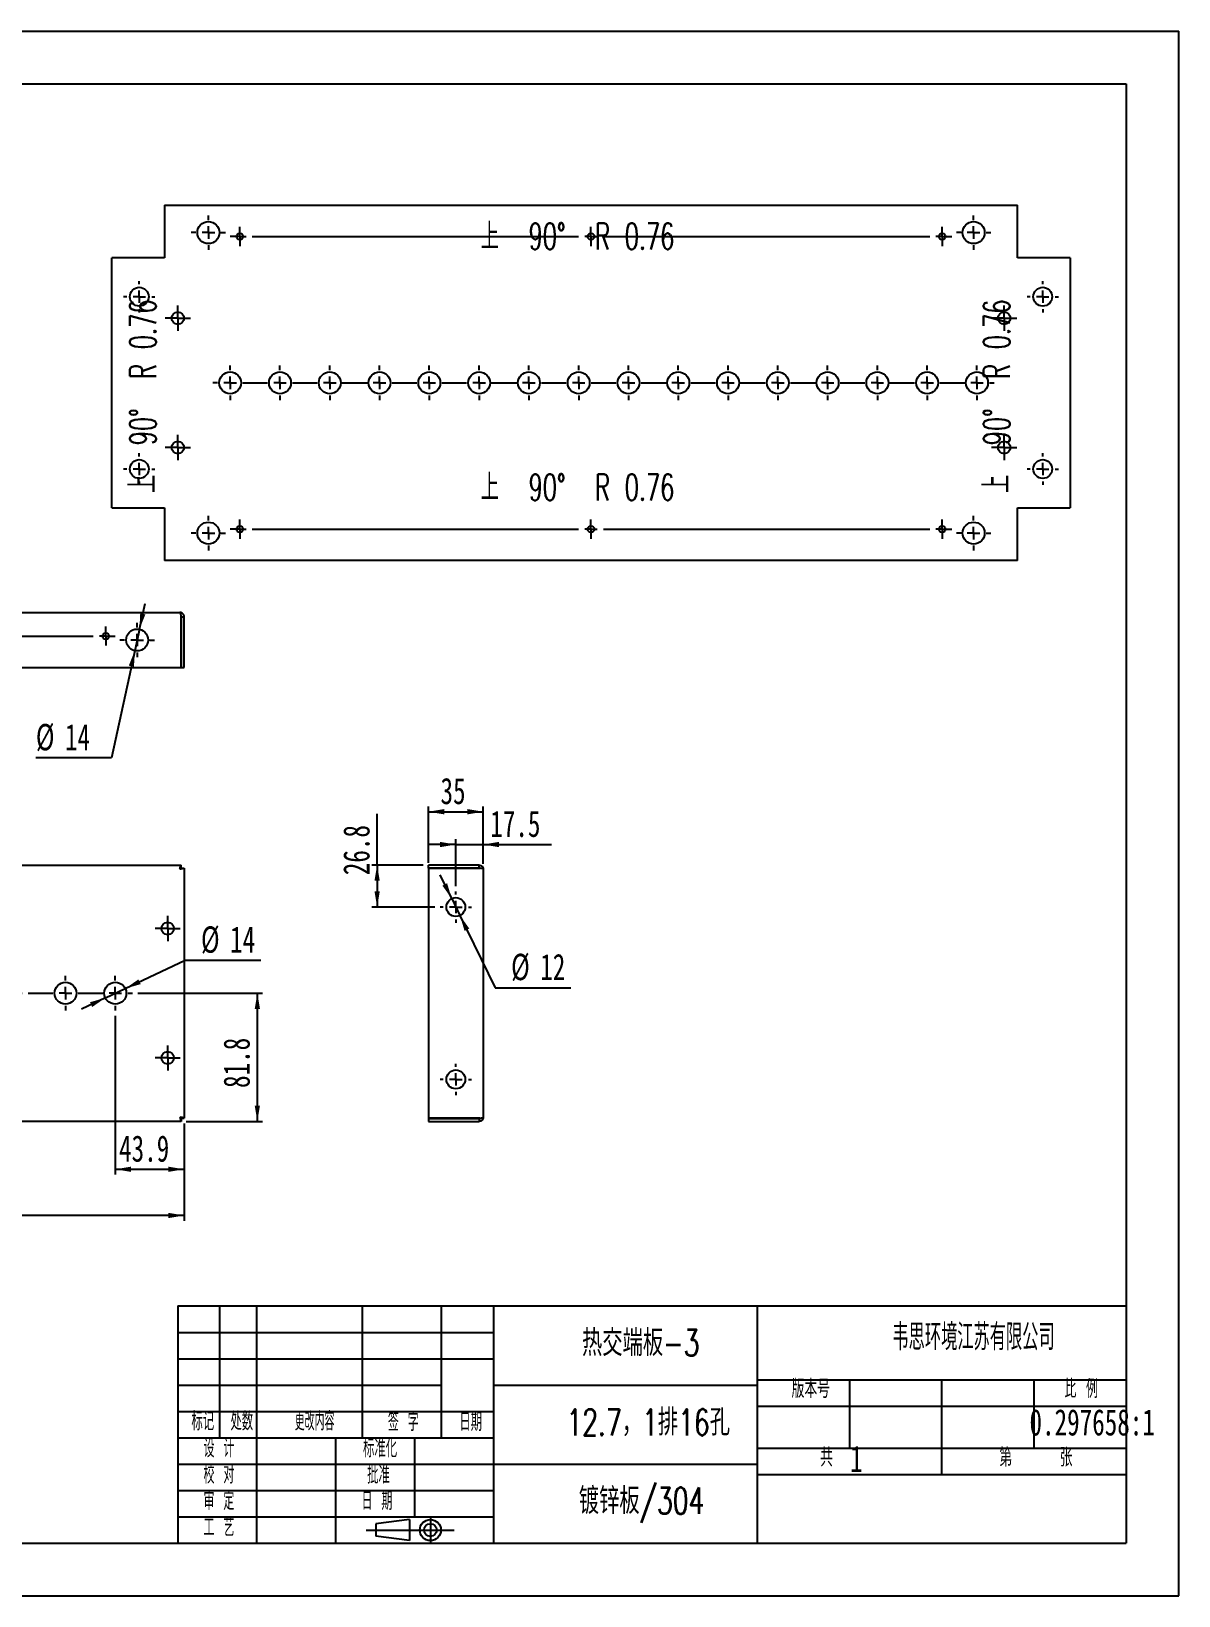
# Model space of a CAD drawing. Extents: x 0 to 1411, y 0 to 998.
# Drawn here: x 679 to 1411, y 0 to 998 of the extents above; entities that cross this region are included whole.
import ezdxf

# ---------------------------------------------------------------- set-up
doc = ezdxf.new("R2010")
doc.units = 0
doc.header["$LTSCALE"] = 3.359556
doc.layers.get('0').update_dxf_attribs({"linetype": 'CONTINUOUS'})
for name, color, linetype in [('粗实线', 7, 'CONTINUOUS'), ('细实线', 7, 'CONTINUOUS'), ('轮廓线层', 7, 'CONTINUOUS')]:
    doc.layers.add(name, color=color, linetype=linetype)
doc.styles.add('SLDTEXTSTYLE0', font='TXT', dxfattribs={"width": 0.7, "bigfont": 'bigfont'})
doc.styles.add('SLDTEXTSTYLE1', font='TXT', dxfattribs={"width": 0.56, "bigfont": 'bigfont'})
doc.styles.add('SLDTEXTSTYLE2', font='TXT', dxfattribs={"width": 0.49, "bigfont": 'bigfont'})
doc.styles.add('SLDTEXTSTYLE3', font='TXT', dxfattribs={"width": 0.54, "bigfont": 'bigfont'})
doc.styles.add('SLDTEXTSTYLE4', font='TXT', dxfattribs={"width": 0.63, "bigfont": 'bigfont'})
doc.styles.add('SLDTEXTSTYLE5', font='TXT', dxfattribs={"width": 0.586667, "bigfont": 'bigfont'})
doc.styles.add('SLDTEXTSTYLE6', font='TXT', dxfattribs={"width": 0.7})
doc.styles.add('SLDTEXTSTYLE7', font='TXT', dxfattribs={"width": 0.628571, "bigfont": 'bigfont'})
doc.dimstyles.new('SLDDIMSTYLE0', dxfattribs={"dimtxt": 16.79778, "dimasz": 10.078668, "dimexe": 0, "dimexo": 0.0625, "dimgap": 4.199445, "dimtad": 2, "dimdec": 1, "dimrnd": 1e-09, "dimzin": 12, "dimtxsty": 'SLDTEXTSTYLE6', "dimsah": 1, "dimcen": 0.09, "dimazin": 3, "dimtfac": 1, "dimtdec": 1, "dimtofl": 0, "dimtmove": 0, "dimatfit": 3, "dimtolj": 1, "dimtzin": 12})
doc.dimstyles.new('SLDDIMSTYLE1', dxfattribs={"dimtxt": 16.79778, "dimasz": 10.078668, "dimexe": 0, "dimexo": 0.0625, "dimgap": 4.199445, "dimtad": 0, "dimtih": 1, "dimtoh": 1, "dimdec": 1, "dimrnd": 1e-09, "dimzin": 12, "dimtxsty": 'SLDTEXTSTYLE6', "dimsah": 1, "dimcen": 0, "dimazin": 3, "dimtfac": 1, "dimtdec": 1, "dimtmove": 0, "dimatfit": 3, "dimtolj": 1, "dimtzin": 12})
doc.dimstyles.new('SLDDIMSTYLE2', dxfattribs={"dimtxt": 16.79778, "dimasz": 10.078668, "dimexe": 0, "dimexo": 0.0625, "dimgap": 4.199445, "dimtad": 2, "dimdec": 1, "dimrnd": 1e-09, "dimzin": 12, "dimtxsty": 'SLDTEXTSTYLE6', "dimsah": 1, "dimcen": 0.09, "dimazin": 3, "dimtfac": 1, "dimtdec": 1, "dimtmove": 0, "dimatfit": 3, "dimtolj": 1, "dimtzin": 12})

# ---------------------------------------------------------------- blocks, each defined once
blk = doc.blocks.new('块6')
at = {"color": 7, "linetype": 'CONTINUOUS'}
for p, q in [((427.5, 521.6), (400.7, 518.2)), ((400.7, 518.2), (400.7, 508.2)), ((427.5, 521.6), (427.5, 504.8)), ((427.5, 504.8), (400.7, 508.2))]:
    blk.add_line(p, q, dxfattribs=at)
at = {"layer": '轮廓线层', "color": 7}
for p, q in [((393, 513.1), (463.3, 513.1)), ((444.2, 523), (444.2, 503.2))]:
    blk.add_line(p, q, dxfattribs=at)
for radius in [8.4, 5.04]:
    blk.add_circle((444.2, 513.1), radius, dxfattribs=at)
blk = doc.blocks.new('_D')
at = {"layer": '细实线'}
for p, q in [((228.73, 301.14), (228.73, 239.17)), ((776.73, 301.14), (776.73, 239.17)), ((776.73, 242.52), (228.73, 242.52))]:
    blk.add_line(p, q, dxfattribs=at)
for points in [[(228.73, 242.52), (238.81, 240.84), (238.81, 244.2)], [(776.73, 242.52), (766.65, 244.2), (766.65, 240.84)]]:
    blk.add_solid(points, dxfattribs=at)
at = {"layer": '细实线', "insert": (488.07, 264.18), "char_height": 16.798, "attachment_point": 1, "style": 'SLDTEXTSTYLE6'}
blk.add_mtext('548', dxfattribs=at)
blk = doc.blocks.new('_D_2')
at = {"layer": '细实线'}
for p, q in [((732.83, 369.92), (732.83, 268.62)), ((776.73, 301.14), (776.73, 268.62)), ((732.83, 271.98), (776.73, 271.98))]:
    blk.add_line(p, q, dxfattribs=at)
for points in [[(732.83, 271.98), (742.91, 270.3), (742.91, 273.66)], [(776.73, 271.98), (766.65, 273.66), (766.65, 270.3)]]:
    blk.add_solid(points, dxfattribs=at)
at = {"layer": '细实线', "insert": (735.23, 293.63), "char_height": 16.798, "attachment_point": 1, "style": 'SLDTEXTSTYLE6'}
blk.add_mtext('43.9', dxfattribs=at)
blk = doc.blocks.new('_D_3')
at = {"layer": '细实线'}
for p, q in [((747.19, 384.28), (826.78, 384.28)), ((823.42, 302.53), (823.42, 384.28)), ((778.12, 302.53), (826.78, 302.53))]:
    blk.add_line(p, q, dxfattribs=at)
for points in [[(823.42, 384.28), (821.74, 374.2), (825.1, 374.2)], [(823.42, 302.53), (825.1, 312.61), (821.74, 312.61)]]:
    blk.add_solid(points, dxfattribs=at)
at = {"layer": '细实线', "insert": (801.77, 323.85), "char_height": 16.798, "attachment_point": 1, "rotation": 90, "style": 'SLDTEXTSTYLE6'}
blk.add_mtext('81.8', dxfattribs=at)
blk = doc.blocks.new('_D_4')
at = {"layer": '细实线'}
for p, q in [((739.17, 387.26), (777.38, 405.26)), ((777.38, 405.26), (825.58, 405.26)), ((726.5, 381.3), (711.3, 374.14)), ((726.5, 381.3), (739.17, 387.26))]:
    blk.add_line(p, q, dxfattribs=at)
for points in [[(739.17, 387.26), (749, 390.04), (747.57, 393.07)], [(726.5, 381.3), (716.67, 378.52), (718.1, 375.48)]]:
    blk.add_solid(points, dxfattribs=at)
at = {"layer": '细实线', "char_height": 16.798, "attachment_point": 1, "style": 'SLDTEXTSTYLE6'}
for s, insert in [('%%c', (787.46, 426.91)), ('14', (806.03, 426.91))]:
    blk.add_mtext(s, dxfattribs=dict(at, insert=insert))
blk = doc.blocks.new('SW_CENTERMARKSYMBOL_0')
at = {"layer": '细实线', "color": 0}
for p, q in [((-444.5, 8), (-444.5, 11)), ((-412.75, 8), (-412.75, 11)), ((-381, 8), (-381, 11)), ((-349.25, 8), (-349.25, 11)), ((-317.5, 8), (-317.5, 11)), ((-285.75, 8), (-285.75, 11)), ((-254, 8), (-254, 11)), ((-222.25, 8), (-222.25, 11)), ((-190.5, 8), (-190.5, 11)), ((-158.75, 8), (-158.75, 11)), ((-127, 8), (-127, 11)), ((-95.25, 8), (-95.25, 11)), ((-63.5, 8), (-63.5, 11)), ((-31.75, 8), (-31.75, 11)), ((0, 8), (0, 11)), ((31.75, 8), (31.75, 11)), ((-452.5, 0), (-455.5, 0)), ((-444.5, 0), (-448.5, 0)), ((-444.5, 0), (-444.5, 4)), ((-444.5, 0), (-444.5, -4)), ((-444.5, 0), (-440.5, 0)), ((-436.5, 0), (-420.75, 0)), ((-412.75, 0), (-416.75, 0)), ((-412.75, 0), (-412.75, 4)), ((-412.75, 0), (-412.75, -4)), ((-412.75, 0), (-408.75, 0)), ((-404.75, 0), (-389, 0)), ((-381, 0), (-385, 0)), ((-381, 0), (-381, 4)), ((-381, 0), (-381, -4)), ((-381, 0), (-377, 0)), ((-373, 0), (-357.25, 0)), ((-349.25, 0), (-353.25, 0)), ((-349.25, 0), (-349.25, 4)), ((-349.25, 0), (-349.25, -4)), ((-349.25, 0), (-345.25, 0)), ((-341.25, 0), (-325.5, 0)), ((-317.5, 0), (-321.5, 0)), ((-317.5, 0), (-317.5, 4)), ((-317.5, 0), (-317.5, -4)), ((-317.5, 0), (-313.5, 0)), ((-309.5, 0), (-293.75, 0)), ((-285.75, 0), (-289.75, 0)), ((-285.75, 0), (-285.75, 4)), ((-285.75, 0), (-285.75, -4)), ((-285.75, 0), (-281.75, 0)), ((-277.75, 0), (-262, 0)), ((-254, 0), (-258, 0)), ((-254, 0), (-254, 4)), ((-254, 0), (-254, -4)), ((-254, 0), (-250, 0)), ((-246, 0), (-230.25, 0)), ((-222.25, 0), (-226.25, 0)), ((-222.25, 0), (-222.25, 4)), ((-222.25, 0), (-222.25, -4)), ((-222.25, 0), (-218.25, 0)), ((-214.25, 0), (-198.5, 0)), ((-190.5, 0), (-194.5, 0)), ((-190.5, 0), (-190.5, 4)), ((-190.5, 0), (-190.5, -4)), ((-190.5, 0), (-186.5, 0)), ((-182.5, 0), (-166.75, 0)), ((-158.75, 0), (-162.75, 0)), ((-158.75, 0), (-158.75, 4)), ((-158.75, 0), (-158.75, -4)), ((-158.75, 0), (-154.75, 0)), ((-150.75, 0), (-135, 0)), ((-127, 0), (-131, 0)), ((-127, 0), (-127, 4)), ((-127, 0), (-127, -4)), ((-127, 0), (-123, 0)), ((-119, 0), (-103.25, 0)), ((-95.25, 0), (-99.25, 0)), ((-95.25, 0), (-95.25, 4)), ((-95.25, 0), (-95.25, -4)), ((-95.25, 0), (-91.25, 0)), ((-87.25, 0), (-71.5, 0)), ((-63.5, 0), (-67.5, 0)), ((-63.5, 0), (-63.5, 4)), ((-63.5, 0), (-63.5, -4)), ((-63.5, 0), (-59.5, 0)), ((-55.5, 0), (-39.75, 0)), ((-31.75, 0), (-35.75, 0)), ((-31.75, 0), (-31.75, 4)), ((-31.75, 0), (-31.75, -4)), ((-31.75, 0), (-27.75, 0)), ((-23.75, 0), (-8, 0)), ((0, 0), (-4, 0)), ((0, 0), (0, 4)), ((0, 0), (0, -4)), ((0, 0), (4, 0)), ((8, 0), (23.75, 0)), ((31.75, 0), (27.75, 0)), ((31.75, 0), (31.75, 4)), ((31.75, 0), (31.75, -4)), ((31.75, 0), (35.75, 0)), ((39.75, 0), (42.75, 0)), ((-444.5, -8), (-444.5, -11)), ((-412.75, -8), (-412.75, -11)), ((-381, -8), (-381, -11)), ((-349.25, -8), (-349.25, -11)), ((-317.5, -8), (-317.5, -11)), ((-285.75, -8), (-285.75, -11)), ((-254, -8), (-254, -11)), ((-222.25, -8), (-222.25, -11)), ((-190.5, -8), (-190.5, -11)), ((-158.75, -8), (-158.75, -11)), ((-127, -8), (-127, -11)), ((-95.25, -8), (-95.25, -11)), ((-63.5, -8), (-63.5, -11)), ((-31.75, -8), (-31.75, -11)), ((0, -8), (0, -11)), ((31.75, -8), (31.75, -11))]:
    blk.add_line(p, q, dxfattribs=at)
blk = doc.blocks.new('SW_CENTERMARKSYMBOL_2')
at = {"layer": '细实线', "color": 0}
for p, q in [((-4, 0), (-8, 0)), ((0, 0), (-4, 0)), ((0, 4), (0, 8)), ((0, 0), (0, 4)), ((0, 0), (0, -4)), ((0, 0), (4, 0)), ((4, 0), (8, 0)), ((0, -4), (0, -8))]:
    blk.add_line(p, q, dxfattribs=at)
blk = doc.blocks.new('SW_CENTERMARKSYMBOL_3')
at = {"layer": '细实线', "color": 0}
for p, q in [((-4, 0), (-8, 0)), ((0, 0), (-4, 0)), ((0, 4), (0, 8)), ((0, 0), (0, 4)), ((0, 0), (0, -4)), ((0, 0), (4, 0)), ((4, 0), (8, 0)), ((0, -4), (0, -8))]:
    blk.add_line(p, q, dxfattribs=at)
blk = doc.blocks.new('_D_9')
at = {"layer": '细实线'}
for p, q in [((932.5, 467.42), (932.5, 503.39)), ((932.5, 500.03), (967.5, 500.03)), ((967.5, 466.73), (967.5, 503.39))]:
    blk.add_line(p, q, dxfattribs=at)
for points in [[(932.5, 500.03), (942.58, 498.35), (942.58, 501.71)], [(967.5, 500.03), (957.42, 501.71), (957.42, 498.35)]]:
    blk.add_solid(points, dxfattribs=at)
at = {"layer": '细实线', "insert": (940.23, 521.68), "char_height": 16.798, "attachment_point": 1, "style": 'SLDTEXTSTYLE6'}
blk.add_mtext('35', dxfattribs=at)
blk = doc.blocks.new('_D_10')
at = {"layer": '细实线'}
for p, q in [((950, 479.1), (933.2, 479.1)), ((950, 452.59), (950, 482.46)), ((950, 479.1), (967.5, 479.1)), ((967.5, 466.73), (967.5, 482.46)), ((967.5, 479.1), (1011.06, 479.1))]:
    blk.add_line(p, q, dxfattribs=at)
for points in [[(950, 479.1), (939.92, 480.78), (939.92, 477.42)], [(967.5, 479.1), (977.58, 477.42), (977.58, 480.78)]]:
    blk.add_solid(points, dxfattribs=at)
at = {"layer": '细实线', "insert": (971.96, 500.76), "char_height": 16.798, "attachment_point": 1, "style": 'SLDTEXTSTYLE6'}
blk.add_mtext('17.5', dxfattribs=at)
blk = doc.blocks.new('_D_11')
at = {"layer": '细实线'}
for p, q in [((899.81, 466.03), (899.81, 498.65)), ((929.14, 466.03), (896.45, 466.03)), ((899.81, 466.03), (899.81, 439.23)), ((936.64, 439.23), (896.45, 439.23))]:
    blk.add_line(p, q, dxfattribs=at)
for points in [[(899.81, 466.03), (898.13, 455.95), (901.49, 455.95)], [(899.81, 439.23), (901.49, 449.31), (898.13, 449.31)]]:
    blk.add_solid(points, dxfattribs=at)
at = {"layer": '细实线', "insert": (878.15, 459.55), "char_height": 16.798, "attachment_point": 1, "rotation": 90, "style": 'SLDTEXTSTYLE6'}
blk.add_mtext('26.8', dxfattribs=at)
blk = doc.blocks.new('_D_12')
at = {"layer": '细实线'}
for p, q in [((947.36, 444.62), (939.98, 459.71)), ((947.36, 444.62), (952.64, 433.84)), ((952.64, 433.84), (975.16, 387.79)), ((975.16, 387.79), (1023.37, 387.79))]:
    blk.add_line(p, q, dxfattribs=at)
for points in [[(947.36, 444.62), (944.44, 454.41), (941.43, 452.93)], [(952.64, 433.84), (955.56, 424.05), (958.58, 425.52)]]:
    blk.add_solid(points, dxfattribs=at)
at = {"layer": '细实线', "char_height": 16.798, "attachment_point": 1, "style": 'SLDTEXTSTYLE6'}
for s, insert in [('%%c', (985.24, 409.44)), ('12', (1003.82, 409.44))]:
    blk.add_mtext(s, dxfattribs=dict(at, insert=insert))
blk = doc.blocks.new('SW_CENTERMARKSYMBOL_5')
at = {"layer": '细实线', "color": 0}
for p, q in [((0, 8), (0, 10)), ((-8, 0), (-10, 0)), ((0, 0), (-4, 0)), ((0, 0), (0, 4)), ((0, 0), (0, -4)), ((0, 0), (4, 0)), ((8, 0), (10, 0)), ((0, -8), (0, -10))]:
    blk.add_line(p, q, dxfattribs=at)
blk = doc.blocks.new('SW_CENTERMARKSYMBOL_6')
at = {"layer": '细实线', "color": 0}
for p, q in [((0, 8), (0, 10)), ((-8, 0), (-10, 0)), ((0, 0), (-4, 0)), ((0, 0), (0, 4)), ((0, 0), (0, -4)), ((0, 0), (4, 0)), ((8, 0), (10, 0)), ((0, -8), (0, -10))]:
    blk.add_line(p, q, dxfattribs=at)
blk = doc.blocks.new('_D_17')
at = {"layer": '细实线'}
for p, q in [((748.22, 616.38), (751.79, 632.79)), ((748.22, 616.38), (745.24, 602.7)), ((745.24, 602.7), (730.37, 534.37)), ((730.37, 534.37), (682.17, 534.37))]:
    blk.add_line(p, q, dxfattribs=at)
for points in [[(748.22, 616.38), (752.01, 625.87), (748.72, 626.58)], [(745.24, 602.7), (741.46, 593.21), (744.74, 592.49)]]:
    blk.add_solid(points, dxfattribs=at)
at = {"layer": '细实线', "char_height": 16.798, "attachment_point": 1, "style": 'SLDTEXTSTYLE6'}
for s, insert in [('%%c', (682.17, 556.02)), ('14', (700.74, 556.02))]:
    blk.add_mtext(s, dxfattribs=dict(at, insert=insert))
blk = doc.blocks.new('SW_CENTERMARKSYMBOL_8')
at = {"layer": '细实线', "color": 0}
for p, q in [((0, 8), (0, 11)), ((-8, 0), (-11, 0)), ((0, 0), (-4, 0)), ((0, 0), (0, 4)), ((0, 0), (0, -4)), ((0, 0), (4, 0)), ((8, 0), (11, 0)), ((0, -8), (0, -11))]:
    blk.add_line(p, q, dxfattribs=at)
blk = doc.blocks.new('SW_CENTERMARKSYMBOL_9')
at = {"layer": '细实线', "color": 0}
for p, q in [((-228, 0), (-230.1, 0)), ((-224, 0), (-228, 0)), ((-224, 4), (-224, 6.1)), ((-224, 0), (-224, 4)), ((-224, 0), (-224, -4)), ((-224, 0), (-220, 0)), ((-216, 0), (-8, 0)), ((0, 0), (-4, 0)), ((0, 4), (0, 6.1)), ((0, 0), (0, 4)), ((0, 0), (0, -4)), ((0, 0), (4, 0)), ((8, 0), (216, 0)), ((224, 0), (220, 0)), ((224, 4), (224, 6.1)), ((224, 0), (224, 4)), ((224, 0), (224, -4)), ((224, 0), (228, 0)), ((228, 0), (230.1, 0)), ((-224, -4), (-224, -6.1)), ((0, -4), (0, -6.1)), ((224, -4), (224, -6.1))]:
    blk.add_line(p, q, dxfattribs=at)
blk = doc.blocks.new('SW_CENTERMARKSYMBOL_10')
at = {"layer": '细实线', "color": 0}
for p, q in [((-31.75, 8), (-31.75, 11)), ((0, 8), (0, 11)), ((31.75, 8), (31.75, 11)), ((63.5, 8), (63.5, 11)), ((95.25, 8), (95.25, 11)), ((127, 8), (127, 11)), ((158.75, 8), (158.75, 11)), ((190.5, 8), (190.5, 11)), ((222.25, 8), (222.25, 11)), ((254, 8), (254, 11)), ((285.75, 8), (285.75, 11)), ((317.5, 8), (317.5, 11)), ((349.25, 8), (349.25, 11)), ((381, 8), (381, 11)), ((412.75, 8), (412.75, 11)), ((444.5, 8), (444.5, 11)), ((-39.75, 0), (-42.75, 0)), ((-31.75, 0), (-35.75, 0)), ((-31.75, 0), (-31.75, 4)), ((-31.75, 0), (-31.75, -4)), ((-31.75, 0), (-27.75, 0)), ((-23.75, 0), (-8, 0)), ((0, 0), (-4, 0)), ((0, 0), (0, 4)), ((0, 0), (0, -4)), ((0, 0), (4, 0)), ((8, 0), (23.75, 0)), ((31.75, 0), (27.75, 0)), ((31.75, 0), (31.75, 4)), ((31.75, 0), (31.75, -4)), ((31.75, 0), (35.75, 0)), ((39.75, 0), (55.5, 0)), ((63.5, 0), (59.5, 0)), ((63.5, 0), (63.5, 4)), ((63.5, 0), (63.5, -4)), ((63.5, 0), (67.5, 0)), ((71.5, 0), (87.25, 0)), ((95.25, 0), (91.25, 0)), ((95.25, 0), (95.25, 4)), ((95.25, 0), (95.25, -4)), ((95.25, 0), (99.25, 0)), ((103.25, 0), (119, 0)), ((127, 0), (123, 0)), ((127, 0), (127, 4)), ((127, 0), (127, -4)), ((127, 0), (131, 0)), ((135, 0), (150.75, 0)), ((158.75, 0), (154.75, 0)), ((158.75, 0), (158.75, 4)), ((158.75, 0), (158.75, -4)), ((158.75, 0), (162.75, 0)), ((166.75, 0), (182.5, 0)), ((190.5, 0), (186.5, 0)), ((190.5, 0), (190.5, 4)), ((190.5, 0), (190.5, -4)), ((190.5, 0), (194.5, 0)), ((198.5, 0), (214.25, 0)), ((222.25, 0), (218.25, 0)), ((222.25, 0), (222.25, 4)), ((222.25, 0), (222.25, -4)), ((222.25, 0), (226.25, 0)), ((230.25, 0), (246, 0)), ((254, 0), (250, 0)), ((254, 0), (254, 4)), ((254, 0), (254, -4)), ((254, 0), (258, 0)), ((262, 0), (277.75, 0)), ((285.75, 0), (281.75, 0)), ((285.75, 0), (285.75, 4)), ((285.75, 0), (285.75, -4)), ((285.75, 0), (289.75, 0)), ((293.75, 0), (309.5, 0)), ((317.5, 0), (313.5, 0)), ((317.5, 0), (317.5, 4)), ((317.5, 0), (317.5, -4)), ((317.5, 0), (321.5, 0)), ((325.5, 0), (341.25, 0)), ((349.25, 0), (345.25, 0)), ((349.25, 0), (349.25, 4)), ((349.25, 0), (349.25, -4)), ((349.25, 0), (353.25, 0)), ((357.25, 0), (373, 0)), ((381, 0), (377, 0)), ((381, 0), (381, 4)), ((381, 0), (381, -4)), ((381, 0), (385, 0)), ((389, 0), (404.75, 0)), ((412.75, 0), (408.75, 0)), ((412.75, 0), (412.75, 4)), ((412.75, 0), (412.75, -4)), ((412.75, 0), (416.75, 0)), ((420.75, 0), (436.5, 0)), ((444.5, 0), (440.5, 0)), ((444.5, 0), (444.5, 4)), ((444.5, 0), (444.5, -4)), ((444.5, 0), (448.5, 0)), ((452.5, 0), (455.5, 0)), ((-31.75, -8), (-31.75, -11)), ((0, -8), (0, -11)), ((31.75, -8), (31.75, -11)), ((63.5, -8), (63.5, -11)), ((95.25, -8), (95.25, -11)), ((127, -8), (127, -11)), ((158.75, -8), (158.75, -11)), ((190.5, -8), (190.5, -11)), ((222.25, -8), (222.25, -11)), ((254, -8), (254, -11)), ((285.75, -8), (285.75, -11)), ((317.5, -8), (317.5, -11)), ((349.25, -8), (349.25, -11)), ((381, -8), (381, -11)), ((412.75, -8), (412.75, -11)), ((444.5, -8), (444.5, -11))]:
    blk.add_line(p, q, dxfattribs=at)
blk = doc.blocks.new('SW_CENTERMARKSYMBOL_11')
at = {"layer": '细实线', "color": 0}
for p, q in [((-4, 0), (-8, 0)), ((0, 0), (-4, 0)), ((0, 4), (0, 8)), ((0, 0), (0, 4)), ((0, 0), (0, -4)), ((0, 0), (4, 0)), ((4, 0), (8, 0)), ((0, -4), (0, -8))]:
    blk.add_line(p, q, dxfattribs=at)
blk = doc.blocks.new('SW_CENTERMARKSYMBOL_12')
at = {"layer": '细实线', "color": 0}
for p, q in [((-4, 0), (-8, 0)), ((0, 0), (-4, 0)), ((0, 4), (0, 8)), ((0, 0), (0, 4)), ((0, 0), (0, -4)), ((0, 0), (4, 0)), ((4, 0), (8, 0)), ((0, -4), (0, -8))]:
    blk.add_line(p, q, dxfattribs=at)
blk = doc.blocks.new('SW_CENTERMARKSYMBOL_13')
at = {"layer": '细实线', "color": 0}
for p, q in [((-4, 0), (-8, 0)), ((0, 0), (-4, 0)), ((0, 4), (0, 8)), ((0, 0), (0, 4)), ((0, 0), (0, -4)), ((0, 0), (4, 0)), ((4, 0), (8, 0)), ((0, -4), (0, -8))]:
    blk.add_line(p, q, dxfattribs=at)
blk = doc.blocks.new('SW_CENTERMARKSYMBOL_14')
at = {"layer": '细实线', "color": 0}
for p, q in [((-4, 0), (-8, 0)), ((0, 0), (-4, 0)), ((0, 4), (0, 8)), ((0, 0), (0, 4)), ((0, 0), (0, -4)), ((0, 0), (4, 0)), ((4, 0), (8, 0)), ((0, -4), (0, -8))]:
    blk.add_line(p, q, dxfattribs=at)
blk = doc.blocks.new('SW_CENTERMARKSYMBOL_15')
at = {"layer": '细实线', "color": 0}
for p, q in [((0, 8), (0, 10)), ((-8, 0), (-10, 0)), ((0, 0), (-4, 0)), ((0, 0), (0, 4)), ((0, 0), (0, -4)), ((0, 0), (4, 0)), ((8, 0), (10, 0)), ((0, -8), (0, -10))]:
    blk.add_line(p, q, dxfattribs=at)
blk = doc.blocks.new('SW_CENTERMARKSYMBOL_16')
at = {"layer": '细实线', "color": 0}
for p, q in [((0, 8), (0, 10)), ((-8, 0), (-10, 0)), ((0, 0), (-4, 0)), ((0, 0), (0, 4)), ((0, 0), (0, -4)), ((0, 0), (4, 0)), ((8, 0), (10, 0)), ((0, -8), (0, -10))]:
    blk.add_line(p, q, dxfattribs=at)
blk = doc.blocks.new('SW_CENTERMARKSYMBOL_17')
at = {"layer": '细实线', "color": 0}
for p, q in [((0, 8), (0, 11)), ((-8, 0), (-11, 0)), ((0, 0), (-4, 0)), ((0, 0), (0, 4)), ((0, 0), (0, -4)), ((0, 0), (4, 0)), ((8, 0), (11, 0)), ((0, -8), (0, -11))]:
    blk.add_line(p, q, dxfattribs=at)
blk = doc.blocks.new('SW_CENTERMARKSYMBOL_18')
at = {"layer": '细实线', "color": 0}
for p, q in [((0, 8), (0, 11)), ((-8, 0), (-11, 0)), ((0, 0), (-4, 0)), ((0, 0), (0, 4)), ((0, 0), (0, -4)), ((0, 0), (4, 0)), ((8, 0), (11, 0)), ((0, -8), (0, -11))]:
    blk.add_line(p, q, dxfattribs=at)
blk = doc.blocks.new('SW_CENTERMARKSYMBOL_19')
at = {"layer": '细实线', "color": 0}
for p, q in [((-228, 0), (-230.1, 0)), ((-224, 0), (-228, 0)), ((-224, 4), (-224, 6.1)), ((-224, 0), (-224, 4)), ((-224, 0), (-224, -4)), ((-224, 0), (-220, 0)), ((-216, 0), (-8, 0)), ((0, 0), (-4, 0)), ((0, 4), (0, 6.1)), ((0, 0), (0, 4)), ((0, 0), (0, -4)), ((0, 0), (4, 0)), ((8, 0), (216, 0)), ((224, 0), (220, 0)), ((224, 4), (224, 6.1)), ((224, 0), (224, 4)), ((224, 0), (224, -4)), ((224, 0), (228, 0)), ((228, 0), (230.1, 0)), ((-224, -4), (-224, -6.1)), ((0, -4), (0, -6.1)), ((224, -4), (224, -6.1))]:
    blk.add_line(p, q, dxfattribs=at)
blk = doc.blocks.new('SW_CENTERMARKSYMBOL_20')
at = {"layer": '细实线', "color": 0}
for p, q in [((0, 8), (0, 10)), ((-8, 0), (-10, 0)), ((0, 0), (-4, 0)), ((0, 0), (0, 4)), ((0, 0), (0, -4)), ((0, 0), (4, 0)), ((8, 0), (10, 0)), ((0, -8), (0, -10))]:
    blk.add_line(p, q, dxfattribs=at)
blk = doc.blocks.new('SW_CENTERMARKSYMBOL_21')
at = {"layer": '细实线', "color": 0}
for p, q in [((0, 8), (0, 10)), ((-8, 0), (-10, 0)), ((0, 0), (-4, 0)), ((0, 0), (0, 4)), ((0, 0), (0, -4)), ((0, 0), (4, 0)), ((8, 0), (10, 0)), ((0, -8), (0, -10))]:
    blk.add_line(p, q, dxfattribs=at)
blk = doc.blocks.new('SW_CENTERMARKSYMBOL_22')
at = {"layer": '细实线', "color": 0}
for p, q in [((0, 8), (0, 11)), ((-8, 0), (-11, 0)), ((0, 0), (-4, 0)), ((0, 0), (0, 4)), ((0, 0), (0, -4)), ((0, 0), (4, 0)), ((8, 0), (11, 0)), ((0, -8), (0, -11))]:
    blk.add_line(p, q, dxfattribs=at)
blk = doc.blocks.new('SW_CENTERMARKSYMBOL_23')
at = {"layer": '细实线', "color": 0}
for p, q in [((0, 8), (0, 11)), ((-8, 0), (-11, 0)), ((0, 0), (-4, 0)), ((0, 0), (0, 4)), ((0, 0), (0, -4)), ((0, 0), (4, 0)), ((8, 0), (11, 0)), ((0, -8), (0, -11))]:
    blk.add_line(p, q, dxfattribs=at)
blk = doc.blocks.new('SW_CENTERMARKSYMBOL_24')
at = {"layer": '细实线', "color": 0}
for p, q in [((-228, 0), (-230.1, 0)), ((-224, 0), (-228, 0)), ((-224, 4), (-224, 6.1)), ((-224, 0), (-224, 4)), ((-224, 0), (-224, -4)), ((-224, 0), (-220, 0)), ((-216, 0), (-8, 0)), ((0, 0), (-4, 0)), ((0, 4), (0, 6.1)), ((0, 0), (0, 4)), ((0, 0), (0, -4)), ((0, 0), (4, 0)), ((8, 0), (216, 0)), ((224, 0), (220, 0)), ((224, 4), (224, 6.1)), ((224, 0), (224, 4)), ((224, 0), (224, -4)), ((224, 0), (228, 0)), ((228, 0), (230.1, 0)), ((-224, -4), (-224, -6.1)), ((0, -4), (0, -6.1)), ((224, -4), (224, -6.1))]:
    blk.add_line(p, q, dxfattribs=at)

msp = doc.modelspace()

# ---------------------------------------------------------------- linework, layer by layer
at = {"color": 7, "linetype": 'CONTINUOUS'}
for p, q in [((764.17, 886.89), (764.17, 853.34)), ((764.17, 886.89), (1308.23, 886.89)), ((1308.23, 853.34), (1308.23, 886.89)), ((730.62, 693.78), (730.62, 853.34)), ((764.17, 853.34), (730.62, 853.34)), ((1341.78, 853.34), (1308.23, 853.34)), ((1341.78, 853.34), (1341.78, 693.78)), ((730.62, 693.78), (764.17, 693.78)), ((764.17, 693.78), (764.17, 660.23)), ((1308.23, 693.78), (1341.78, 693.78)), ((1308.23, 660.23), (1308.23, 693.78)), ((1308.23, 660.23), (764.17, 660.23)), ((231.39, 627.04), (774.07, 627.04)), ((774.76, 624.38), (774.76, 592.04)), ((774.83, 592.04), (774.83, 624.38)), ((774.83, 624.38), (776.73, 624.38)), ((776.73, 592.04), (776.73, 624.38)), ((230.7, 592.04), (774.76, 592.04)), ((774.83, 592.04), (776.73, 592.04)), ((230.7, 466.03), (774.76, 466.03)), ((774.76, 464.13), (774.76, 466.03)), ((774.83, 464.06), (776.73, 464.06)), ((776.73, 464.06), (776.73, 304.5)), ((932.5, 464.13), (932.5, 466.03)), ((964.84, 466.03), (932.5, 466.03)), ((964.84, 464.13), (932.5, 464.13)), ((932.5, 464.06), (932.5, 304.5)), ((932.5, 464.06), (964.84, 464.06)), ((964.84, 464.13), (964.84, 466.03)), ((967.5, 463.37), (967.5, 305.19)), ((774.76, 302.53), (230.7, 302.53)), ((774.76, 304.43), (774.76, 302.53)), ((774.83, 304.5), (776.73, 304.5)), ((964.84, 304.5), (932.5, 304.5)), ((932.5, 304.43), (964.84, 304.43)), ((932.5, 304.43), (932.5, 302.53)), ((932.5, 302.53), (964.84, 302.53)), ((964.84, 304.43), (964.84, 302.53))]:
    msp.add_line(p, q, dxfattribs=at)
for centre, radius in [((792.2, 869.39), 7), ((812.2, 866.89), 2.1), ((1036.2, 866.89), 2.1), ((1260.2, 866.89), 2.1), ((1280.2, 869.39), 7), ((748.12, 828.51), 6), ((1324.28, 828.51), 6), ((772.7, 814.81), 4), ((1299.7, 814.81), 4), ((806.1, 773.56), 7), ((837.85, 773.56), 7), ((869.6, 773.56), 7), ((901.35, 773.56), 7), ((933.1, 773.56), 7), ((964.85, 773.56), 7), ((996.6, 773.56), 7), ((1028.35, 773.56), 7), ((1060.1, 773.56), 7), ((1091.85, 773.56), 7), ((1123.6, 773.56), 7), ((1155.35, 773.56), 7), ((1187.1, 773.56), 7), ((1218.85, 773.56), 7), ((1250.6, 773.56), 7), ((1282.35, 773.56), 7), ((772.7, 732.31), 4), ((1299.7, 732.31), 4), ((748.12, 718.61), 6), ((1324.28, 718.61), 6), ((792.2, 677.73), 7), ((812.2, 680.23), 2.1), ((1036.2, 680.23), 2.1), ((1260.2, 680.23), 2.1), ((1280.2, 677.73), 7), ((726.73, 612.04), 2.1), ((746.73, 609.54), 7), ((950, 439.23), 6), ((766.23, 425.53), 4), ((701.08, 384.28), 7), ((732.83, 384.28), 7), ((766.23, 343.03), 4), ((950, 329.33), 6)]:
    msp.add_circle(centre, radius, dxfattribs=at)
for points, knots in [([(774.07, 627.04), (774.13, 627.04), (774.19, 626.97), (774.3, 626.7), (774.36, 626.5), (774.47, 626.01), (774.53, 625.72), (774.65, 625.07), (774.7, 624.72), (774.76, 624.38)], [0, 0, 0, 0, 0.25, 0.25, 0.5, 0.5, 0.75, 0.75, 1, 1, 1, 1]), ([(776.73, 624.38), (776.73, 624.72), (776.66, 625.07), (776.4, 625.72), (776.2, 626.01), (775.71, 626.5), (775.41, 626.7), (774.77, 626.97), (774.42, 627.04), (774.07, 627.04)], [0, 0, 0, 0, 0.25, 0.25, 0.5, 0.5, 0.75, 0.75, 1, 1, 1, 1]), ([(774.83, 624.38), (774.83, 624.48), (774.81, 624.63), (774.72, 624.75), (774.69, 624.79)], [0, 0, 0, 0, 0.664541, 1, 1, 1, 1]), ([(774.07, 463.37), (774.13, 463.72), (774.19, 464.07), (774.3, 464.71), (774.36, 465), (774.47, 465.5), (774.53, 465.69), (774.65, 465.96), (774.7, 466.03), (774.76, 466.03)], [0, 0, 0, 0, 0.25, 0.25, 0.5, 0.5, 0.75, 0.75, 1, 1, 1, 1]), ([(774.07, 463.37), (774.13, 463.47), (774.19, 463.57), (774.3, 463.75), (774.36, 463.84), (774.47, 463.98), (774.53, 464.03), (774.65, 464.11), (774.7, 464.13), (774.76, 464.13)], [0, 0, 0, 0, 0.25, 0.25, 0.5, 0.5, 0.75, 0.75, 1, 1, 1, 1]), ([(776.73, 464.06), (776.73, 464), (776.66, 463.94), (776.4, 463.83), (776.2, 463.77), (775.71, 463.66), (775.41, 463.6), (774.77, 463.48), (774.42, 463.43), (774.07, 463.37)], [0, 0, 0, 0, 0.25, 0.25, 0.5, 0.5, 0.75, 0.75, 1, 1, 1, 1]), ([(774.83, 464.06), (774.83, 464), (774.81, 463.94), (774.74, 463.83), (774.68, 463.77), (774.54, 463.66), (774.46, 463.6), (774.27, 463.48), (774.17, 463.43), (774.07, 463.37)], [0, 0, 0, 0, 0.25, 0.25, 0.5, 0.5, 0.75, 0.75, 1, 1, 1, 1]), ([(964.84, 466.03), (965.19, 466.03), (965.54, 465.96), (966.18, 465.69), (966.48, 465.5), (966.97, 465), (967.17, 464.71), (967.43, 464.07), (967.5, 463.72), (967.5, 463.37)], [0, 0, 0, 0, 0.25, 0.25, 0.5, 0.5, 0.75, 0.75, 1, 1, 1, 1]), ([(964.84, 464.13), (964.94, 464.12), (965.1, 464.11), (965.22, 464.02), (965.26, 463.99)], [0, 0, 0, 0, 0.664541, 1, 1, 1, 1]), ([(967.5, 463.37), (967.5, 463.43), (967.43, 463.48), (967.17, 463.6), (966.97, 463.66), (966.48, 463.77), (966.18, 463.83), (965.54, 463.94), (965.19, 464), (964.84, 464.06)], [0, 0, 0, 0, 0.25, 0.25, 0.5, 0.5, 0.75, 0.75, 1, 1, 1, 1]), ([(776.73, 304.5), (776.73, 304.56), (776.66, 304.62), (776.4, 304.73), (776.2, 304.79), (775.71, 304.9), (775.41, 304.96), (774.77, 305.07), (774.42, 305.13), (774.07, 305.19)], [0, 0, 0, 0, 0.25, 0.25, 0.5, 0.5, 0.75, 0.75, 1, 1, 1, 1]), ([(774.07, 305.19), (774.13, 304.84), (774.19, 304.49), (774.3, 303.85), (774.36, 303.55), (774.47, 303.06), (774.53, 302.87), (774.65, 302.6), (774.7, 302.53), (774.76, 302.53)], [0, 0, 0, 0, 0.25, 0.25, 0.5, 0.5, 0.75, 0.75, 1, 1, 1, 1]), ([(774.83, 304.5), (774.83, 304.62), (774.75, 304.73), (774.47, 304.96), (774.27, 305.07), (774.07, 305.19)], [0, 0, 0, 0, 0.5, 0.5, 1, 1, 1, 1]), ([(774.07, 305.19), (774.19, 304.99), (774.3, 304.79), (774.53, 304.51), (774.65, 304.43), (774.76, 304.43)], [0, 0, 0, 0, 0.5, 0.5, 1, 1, 1, 1]), ([(964.84, 304.5), (965.19, 304.56), (965.54, 304.62), (966.18, 304.73), (966.48, 304.79), (966.97, 304.9), (967.17, 304.96), (967.43, 305.07), (967.5, 305.13), (967.5, 305.19)], [0, 0, 0, 0, 0.25, 0.25, 0.5, 0.5, 0.75, 0.75, 1, 1, 1, 1]), ([(967.5, 305.19), (967.5, 304.84), (967.43, 304.49), (967.17, 303.85), (966.97, 303.55), (966.48, 303.06), (966.18, 302.87), (965.54, 302.6), (965.19, 302.53), (964.84, 302.53)], [0, 0, 0, 0, 0.25, 0.25, 0.5, 0.5, 0.75, 0.75, 1, 1, 1, 1]), ([(965.26, 304.57), (965.22, 304.54), (965.1, 304.45), (964.94, 304.44), (964.84, 304.43)], [0, 0, 0, 0, 0.335459, 1, 1, 1, 1])]:
    msp.add_open_spline(points, degree=3, knots=knots, dxfattribs=at)
at = {"layer": '粗实线'}
for p, q in [((33.6, 964.19), (1377.42, 964.19)), ((1377.42, 964.19), (1377.42, 33.6)), ((974.27, 134.38), (1142.25, 134.38)), ((974.27, 83.99), (1142.25, 83.99)), ((33.6, 33.6), (1377.42, 33.6))]:
    msp.add_line(p, q, dxfattribs=at)
at = {"layer": '粗实线', "color": 7}
for p, q in [((772.7, 184.78), (1377.42, 184.78)), ((772.7, 184.78), (772.7, 33.6)), ((799.57, 100.79), (799.57, 184.78)), ((823.09, 33.6), (823.09, 184.78)), ((890.28, 184.78), (890.28, 100.79)), ((940.68, 184.78), (940.68, 100.79)), ((974.27, 33.6), (974.27, 184.78)), ((1142.25, 184.78), (1142.25, 33.6)), ((1377.42, 184.78), (1377.42, 33.6)), ((1142.25, 137.74), (1377.42, 137.74)), ((1201.04, 137.74), (1201.04, 94.07)), ((1259.83, 137.74), (1259.83, 94.07)), ((1318.63, 137.74), (1318.63, 94.07)), ((1142.25, 120.94), (1377.42, 120.94)), ((772.7, 100.79), (974.27, 100.79)), ((873.48, 33.6), (873.48, 100.79)), ((923.88, 50.39), (923.88, 100.79)), ((1142.25, 94.07), (1377.42, 94.07)), ((1259.83, 94.07), (1259.83, 77.27)), ((1142.25, 77.27), (1377.42, 77.27)), ((772.7, 33.6), (974.27, 33.6)), ((974.27, 33.6), (1377.42, 33.6))]:
    msp.add_line(p, q, dxfattribs=at)
at = {"layer": '细实线'}
for p, q in [((0, 997.79), (1411.01, 997.79)), ((1411.01, 0), (1411.01, 997.79)), ((772.7, 134.38), (940.68, 134.38)), ((772.7, 83.99), (923.88, 83.99)), ((923.88, 83.99), (974.27, 83.99)), ((0, 0), (1411.01, 0))]:
    msp.add_line(p, q, dxfattribs=at)
at = {"layer": '细实线', "color": 7}
for p, q in [((772.7, 167.98), (974.27, 167.98)), ((772.7, 151.18), (974.27, 151.18)), ((772.7, 134.38), (940.68, 134.38)), ((772.7, 117.58), (974.27, 117.58)), ((772.7, 83.99), (923.88, 83.99)), ((772.7, 67.19), (974.27, 67.19)), ((772.7, 50.39), (974.27, 50.39))]:
    msp.add_line(p, q, dxfattribs=at)

# ---------------------------------------------------------------- block references
at = {"layer": '细实线'}
for name, p in [('SW_CENTERMARKSYMBOL_18', (792.2, 869.39)), ('SW_CENTERMARKSYMBOL_17', (1280.2, 869.39)), ('SW_CENTERMARKSYMBOL_19', (1036.2, 866.89)), ('SW_CENTERMARKSYMBOL_16', (748.12, 828.51)), ('SW_CENTERMARKSYMBOL_21', (1324.28, 828.51)), ('SW_CENTERMARKSYMBOL_13', (772.7, 814.81)), ('SW_CENTERMARKSYMBOL_14', (1299.7, 814.81)), ('SW_CENTERMARKSYMBOL_10', (837.85, 773.56)), ('SW_CENTERMARKSYMBOL_12', (772.7, 732.31)), ('SW_CENTERMARKSYMBOL_11', (1299.7, 732.31)), ('SW_CENTERMARKSYMBOL_15', (748.12, 718.61)), ('SW_CENTERMARKSYMBOL_20', (1324.28, 718.61)), ('SW_CENTERMARKSYMBOL_23', (792.2, 677.73)), ('SW_CENTERMARKSYMBOL_22', (1280.2, 677.73)), ('SW_CENTERMARKSYMBOL_24', (1036.2, 680.23)), ('SW_CENTERMARKSYMBOL_8', (746.73, 609.54)), ('SW_CENTERMARKSYMBOL_9', (502.73, 612.04)), ('SW_CENTERMARKSYMBOL_6', (950, 439.23)), ('SW_CENTERMARKSYMBOL_3', (766.23, 425.53)), ('SW_CENTERMARKSYMBOL_0', (701.08, 384.28)), ('SW_CENTERMARKSYMBOL_2', (766.23, 343.03)), ('SW_CENTERMARKSYMBOL_5', (950, 329.33))]:
    msp.add_blockref(name, p, dxfattribs=at)
at = {"layer": '细实线', "xscale": 0.8, "yscale": 0.8, "zscale": 0.8}
msp.add_blockref('块6', (578.39, -368.62), dxfattribs=at)

# ---------------------------------------------------------------- texts
at = {"color": 7, "linetype": 'CONTINUOUS', "char_height": 16.7978, "attachment_point": 2, "style": 'SLDTEXTSTYLE7'}
for insert in [(1027.65, 875.48), (1027.65, 715.4)]:
    msp.add_mtext('上  90°  R 0.76', dxfattribs=dict(at, insert=insert))
at = {"color": 7, "linetype": 'CONTINUOUS', "char_height": 16.7978, "attachment_point": 2, "rotation": 90, "style": 'SLDTEXTSTYLE7'}
for insert in [(742.03, 765.01), (1286.61, 765.01)]:
    msp.add_mtext('上  90°  R 0.76', dxfattribs=dict(at, insert=insert))
at = {"layer": '细实线', "color": 7}
for s, insert, char_height, attachment_point, style in [('热交端板-3', (1067.93, 169.7), 16.798, 2, 'SLDTEXTSTYLE0'), ('韦思环境江苏有限公司', (1280.17, 173.38), 16.798, 2, 'SLDTEXTSTYLE1'), ('12.7，1排16孔', (1072.69, 119.01), 16.798, 2, 'SLDTEXTSTYLE0'), ('0.297658:1', (1355.84, 119.01), 16.798, 2, 'SLDTEXTSTYLE6'), ('1', (1201.42, 95.67), 16.8, 1, 'SLDTEXTSTYLE6'), ('1', (1201.42, 95.67), 16.8, 1, 'SLDTEXTSTYLE6'), ('镀锌板/304', (1068.46, 68.93), 16.798, 2, 'SLDTEXTSTYLE0')]:
    msp.add_mtext(s, dxfattribs=dict(at, insert=insert, char_height=char_height, attachment_point=attachment_point, style=style))
at = {"layer": '细实线', "attachment_point": 2}
for s, insert, char_height, style in [('版本号', (1176.39, 137.89), 11.758, 'SLDTEXTSTYLE4'), ('比 例', (1348.88, 137.89), 11.758, 'SLDTEXTSTYLE5'), ('标记', (788.65, 117.14), 11.758, 'SLDTEXTSTYLE1'), ('处数', (813.51, 117.14), 11.758, 'SLDTEXTSTYLE1'), ('更改内容', (859.92, 117.14), 11.758, 'SLDTEXTSTYLE2'), ('签 字', (916.5, 116.77), 11.758, 'SLDTEXTSTYLE3'), ('日期', (959.47, 116.77), 11.758, 'SLDTEXTSTYLE1'), ('设 计', (798.92, 99.98), 11.758, 'SLDTEXTSTYLE3'), ('标准化', (901.67, 99.98), 11.758, 'SLDTEXTSTYLE1'), ('共', (1186.46, 94.12), 11.76, 'SLDTEXTSTYLE4'), ('第', (1300.78, 94.12), 11.76, 'SLDTEXTSTYLE4'), ('张', (1339.24, 94.12), 11.76, 'SLDTEXTSTYLE4'), ('张', (1339.24, 94.12), 11.76, 'SLDTEXTSTYLE4'), ('校 对', (798.92, 83.26), 11.758, 'SLDTEXTSTYLE3'), ('批准', (900.67, 83.26), 11.758, 'SLDTEXTSTYLE1'), ('审 定', (798.92, 66.38), 11.758, 'SLDTEXTSTYLE3'), ('日 期', (899.7, 66.38), 11.758, 'SLDTEXTSTYLE3'), ('工 艺', (798.92, 49.58), 11.758, 'SLDTEXTSTYLE3')]:
    msp.add_mtext(s, dxfattribs=dict(at, insert=insert, char_height=char_height, style=style))

# ---------------------------------------------------------------- dimensions: what is measured, and where the dimension line sits
at = {"layer": '细实线'}
for p1, p2, picture, middle in [((745.24, 602.7), (748.22, 616.38), '_D_17', (701.23, 545.82)), ((952.64, 433.84), (947.36, 444.62), '_D_12', (1004.3, 399.24)), ((739.17, 387.26), (726.5, 381.3), '_D_4', (806.52, 416.71))]:
    dim = msp.add_diameter_dim_2p(p1=p1, p2=p2, dimstyle='SLDDIMSTYLE1', dxfattribs=at)
    dim.commit()
    dim.dimension.update_dxf_attribs({"geometry": picture, "text_midpoint": middle, "dimtype": 163})
for base, p1, p2, dimstyle, picture, middle in [((967.5, 500.03), (932.5, 464.06), (967.5, 463.37), 'SLDDIMSTYLE0', '_D_9', (950, 500.03)), ((967.5, 479.1), (950, 449.23), (967.5, 463.37), 'SLDDIMSTYLE2', '_D_10', (991.51, 479.1)), ((776.73, 271.98), (732.83, 373.28), (776.73, 304.5), 'SLDDIMSTYLE0', '_D_2', (754.78, 271.98)), ((228.73, 242.52), (776.73, 304.5), (228.73, 304.5), 'SLDDIMSTYLE0', '_D', (502.73, 242.52))]:
    dim = msp.add_linear_dim(base=base, p1=p1, p2=p2, dimstyle=dimstyle, dxfattribs=at)
    dim.commit()
    dim.dimension.update_dxf_attribs({"geometry": picture, "text_midpoint": middle, "dimtype": 160})
for base, p1, p2, picture, middle in [((899.81, 439.23), (932.5, 466.03), (940, 439.23), '_D_11', (899.81, 479.1)), ((823.42012888, 384.27948297), (774.76191285, 302.52948297), (743.83262353, 384.27948297), '_D_3', (823.42012888, 343.40448297))]:
    dim = msp.add_linear_dim(base=base, p1=p1, p2=p2, angle=90, dimstyle='SLDDIMSTYLE0', dxfattribs=at)
    dim.commit()
    dim.dimension.update_dxf_attribs({"geometry": picture, "text_midpoint": middle, "dimtype": 160})

doc.saveas('drawing.dxf')
